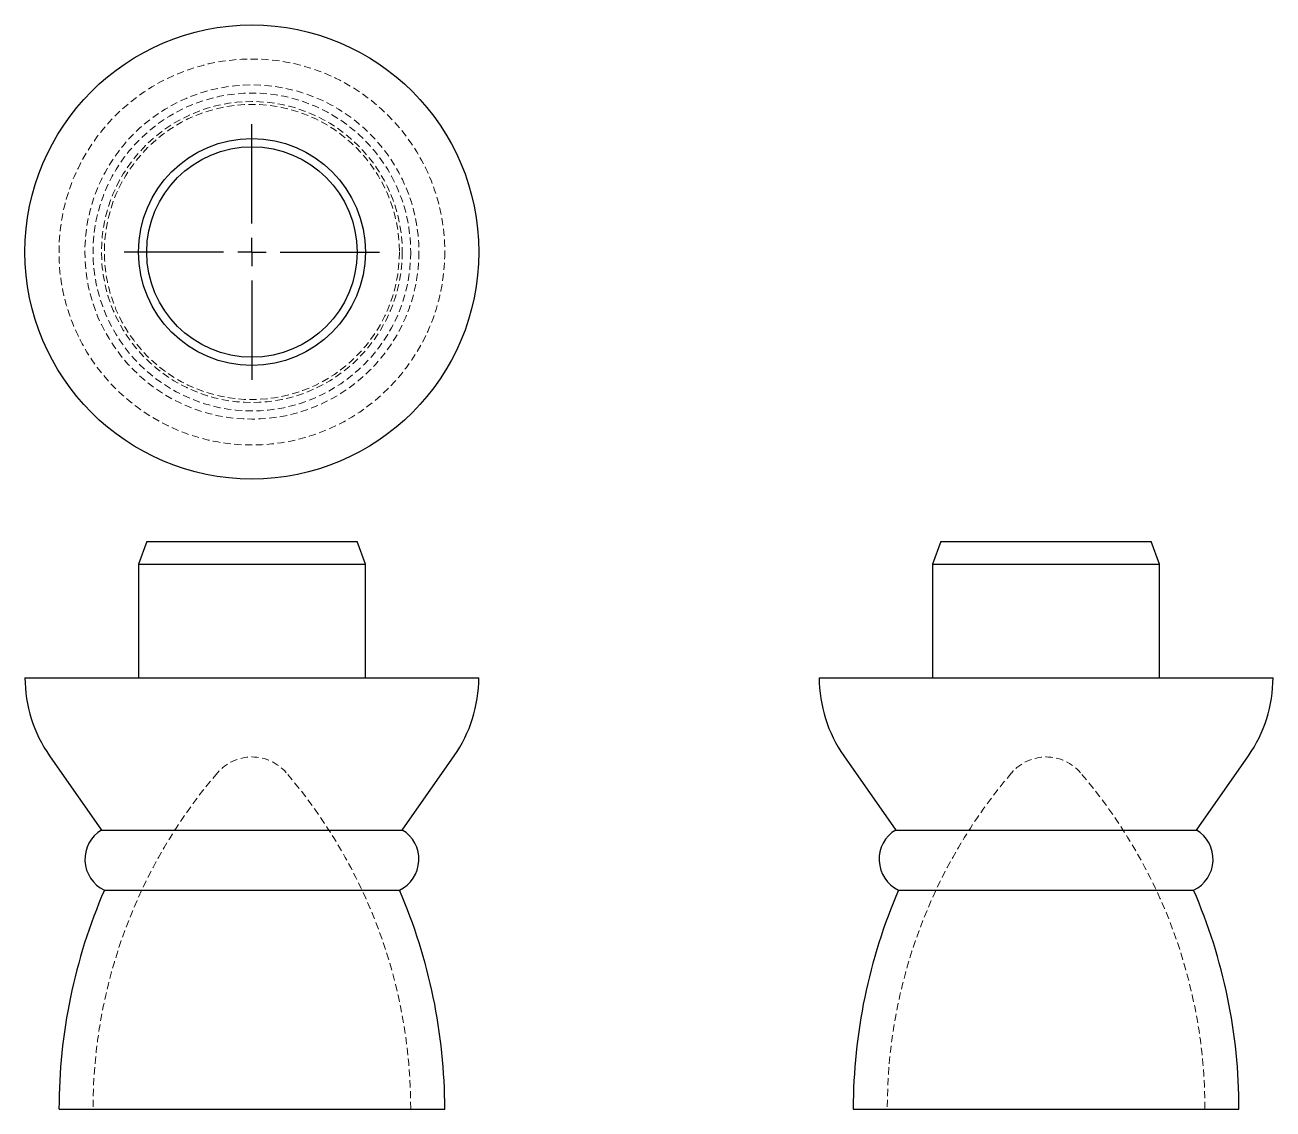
# Model space of a CAD drawing. Header units: millimetres. Extents: x 43 to 263, y 7 to 198.
import ezdxf

# ---------------------------------------------------------------- set-up
doc = ezdxf.new("R2010")
doc.units = ezdxf.units.MM
doc.linetypes.add('HIDDEN', pattern=[1.905, 1.27, -0.635])
doc.layers.add('10', color=7, linetype='Continuous')

# ---------------------------------------------------------------- blocks, each defined once
blk = doc.blocks.new('SW_CENTERMARKSYMBOL_0')
at = {"layer": '10', "color": 0}
for p, q in [((0, 5), (0, 22.5)), ((0, 0), (0, 2.5)), ((-5, 0), (-22.5, 0)), ((0, 0), (-2.5, 0)), ((0, 0), (0, -2.5)), ((0, 0), (2.5, 0)), ((5, 0), (22.5, 0)), ((0, -5), (0, -22.5))]:
    blk.add_line(p, q, dxfattribs=at)

msp = doc.modelspace()

# ---------------------------------------------------------------- linework, layer by layer
at = {"color": 7, "linetype": 'Continuous', "lineweight": 25}
for p, q in [((64.46, 107), (63, 103)), ((64.46, 107), (101.54, 107)), ((103, 103), (101.54, 107)), ((204.46, 107), (203, 103)), ((204.46, 107), (241.54, 107)), ((243, 103), (241.54, 107)), ((63, 103), (63, 83)), ((63, 103), (103, 103)), ((103, 83), (103, 103)), ((203, 103), (203, 83)), ((203, 103), (243, 103)), ((243, 83), (243, 103)), ((43, 83), (123, 83)), ((183, 83), (263, 83)), ((47.34, 69.23), (56.49, 56.16)), ((109.51, 56.16), (118.66, 69.23)), ((187.34, 69.23), (196.49, 56.16)), ((249.51, 56.16), (258.66, 69.23)), ((56.49, 56.16), (109.51, 56.16)), ((196.49, 56.16), (249.51, 56.16)), ((57, 45.57), (109, 45.57)), ((197, 45.57), (249, 45.57)), ((49, 7), (117, 7)), ((189, 7), (257, 7))]:
    msp.add_line(p, q, dxfattribs=at)
for radius in [40, 20, 18.54]:
    msp.add_circle((83, 158), radius, dxfattribs=at)
at = {"color": 7, "linetype": 'HIDDEN', "lineweight": 18}
for radius in [34, 29.44, 28, 26.51, 26]:
    msp.add_circle((83, 158), radius, dxfattribs=at)
at = {"color": 7, "linetype": 'Continuous', "lineweight": 25}
for centre, radius, start, end in [((67, 83), 24, 180, 215), ((99, 83), 24, 325, 0), ((207, 83), 24, 180, 215), ((239, 83), 24, 325, 0), ((59.56, 51), 6, 120.6728, 244.7925), ((106.44, 51), 6, 295.2075, 59.3272), ((199.56, 51), 6, 120.6728, 244.7925), ((246.44, 51), 6, 295.2075, 59.3272), ((145.98, 7), 96.98, 156.5651, 180), ((20.02, 7), 96.98, 0, 23.4349), ((285.98, 7), 96.98, 156.5651, 180), ((160.02, 7), 96.98, 0, 23.4349)]:
    msp.add_arc(centre, radius, start, end, dxfattribs=at)
at = {"color": 7, "linetype": 'HIDDEN', "lineweight": 18}
for centre, radius, start, end in [((83, 61.03), 8, 40.6247, 139.3753), ((223, 61.03), 8, 40.6247, 139.3753), ((145.98, 7), 90.98, 139.3753, 180), ((20.02, 7), 90.98, 0, 40.6247), ((285.98, 7), 90.98, 139.3753, 180), ((160.02, 7), 90.98, 0, 40.6247)]:
    msp.add_arc(centre, radius, start, end, dxfattribs=at)

# ---------------------------------------------------------------- block references
at = {"layer": '10'}
msp.add_blockref('SW_CENTERMARKSYMBOL_0', (83, 158), dxfattribs=at)

doc.saveas('drawing.dxf')
